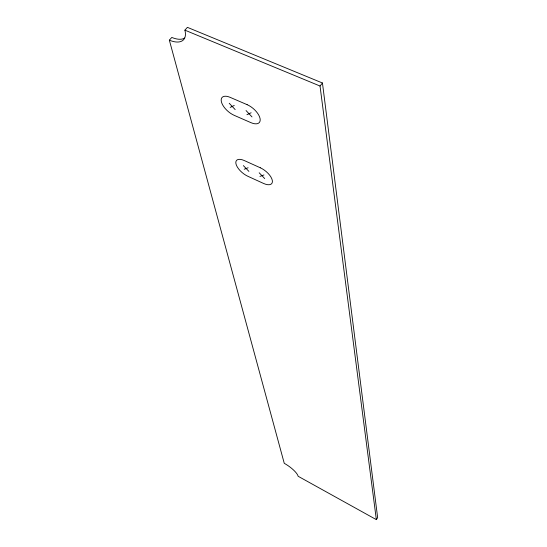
<?xml version="1.0" encoding="UTF-8"?>
<svg xmlns="http://www.w3.org/2000/svg" width="547" height="547" viewBox="0 0 547 547"><rect width="100%" height="100%" fill="white"/><g stroke="black" fill="none" stroke-linecap="round" stroke-linejoin="round"><path stroke-width="0.82" d="M376.35 519.65L377.649 517.619L322.45 83L187.402 27.35L184.907 30.16A26.564 12.896 44.1 0 1 169.351 40.177L284.255 463.316A14.666 4.314 34.9 0 1 298.149 476.273L376.35 519.65L320.029 86.029L322.45 83M169.351 40.177L171.799 37.428A26.529 12.95 44.2 0 0 184.715 38.037M230.171 107.424L234.253 105.448M246.923 114.706L251.135 112.764M244.201 169.249L248.099 167.758M259.941 176.407L263.955 174.951M184.907 30.16L320.029 86.029M243.381 165.618L248.906 171.389M259.182 172.784L264.7 178.568M229.234 103.274L235.176 109.598M246.047 110.562L251.989 116.908M247.135 104.675L230.171 97.366A13.511 6.523 41.1 0 0 221.364 101.66A13.511 6.523 41.1 0 0 234.205 115.342L250.875 122.631A13.566 6.619 40.7 0 0 260.044 118.446A13.566 6.619 40.7 0 0 247.135 104.675M260.29 167.772L244.365 160.579A12.56 5.737 39.4 0 0 235.962 163.82A12.56 5.737 39.4 0 0 247.894 176.298L263.565 183.45A12.608 5.812 39 0 0 272.29 180.319A12.608 5.812 39 0 0 260.29 167.772"/></g></svg>
